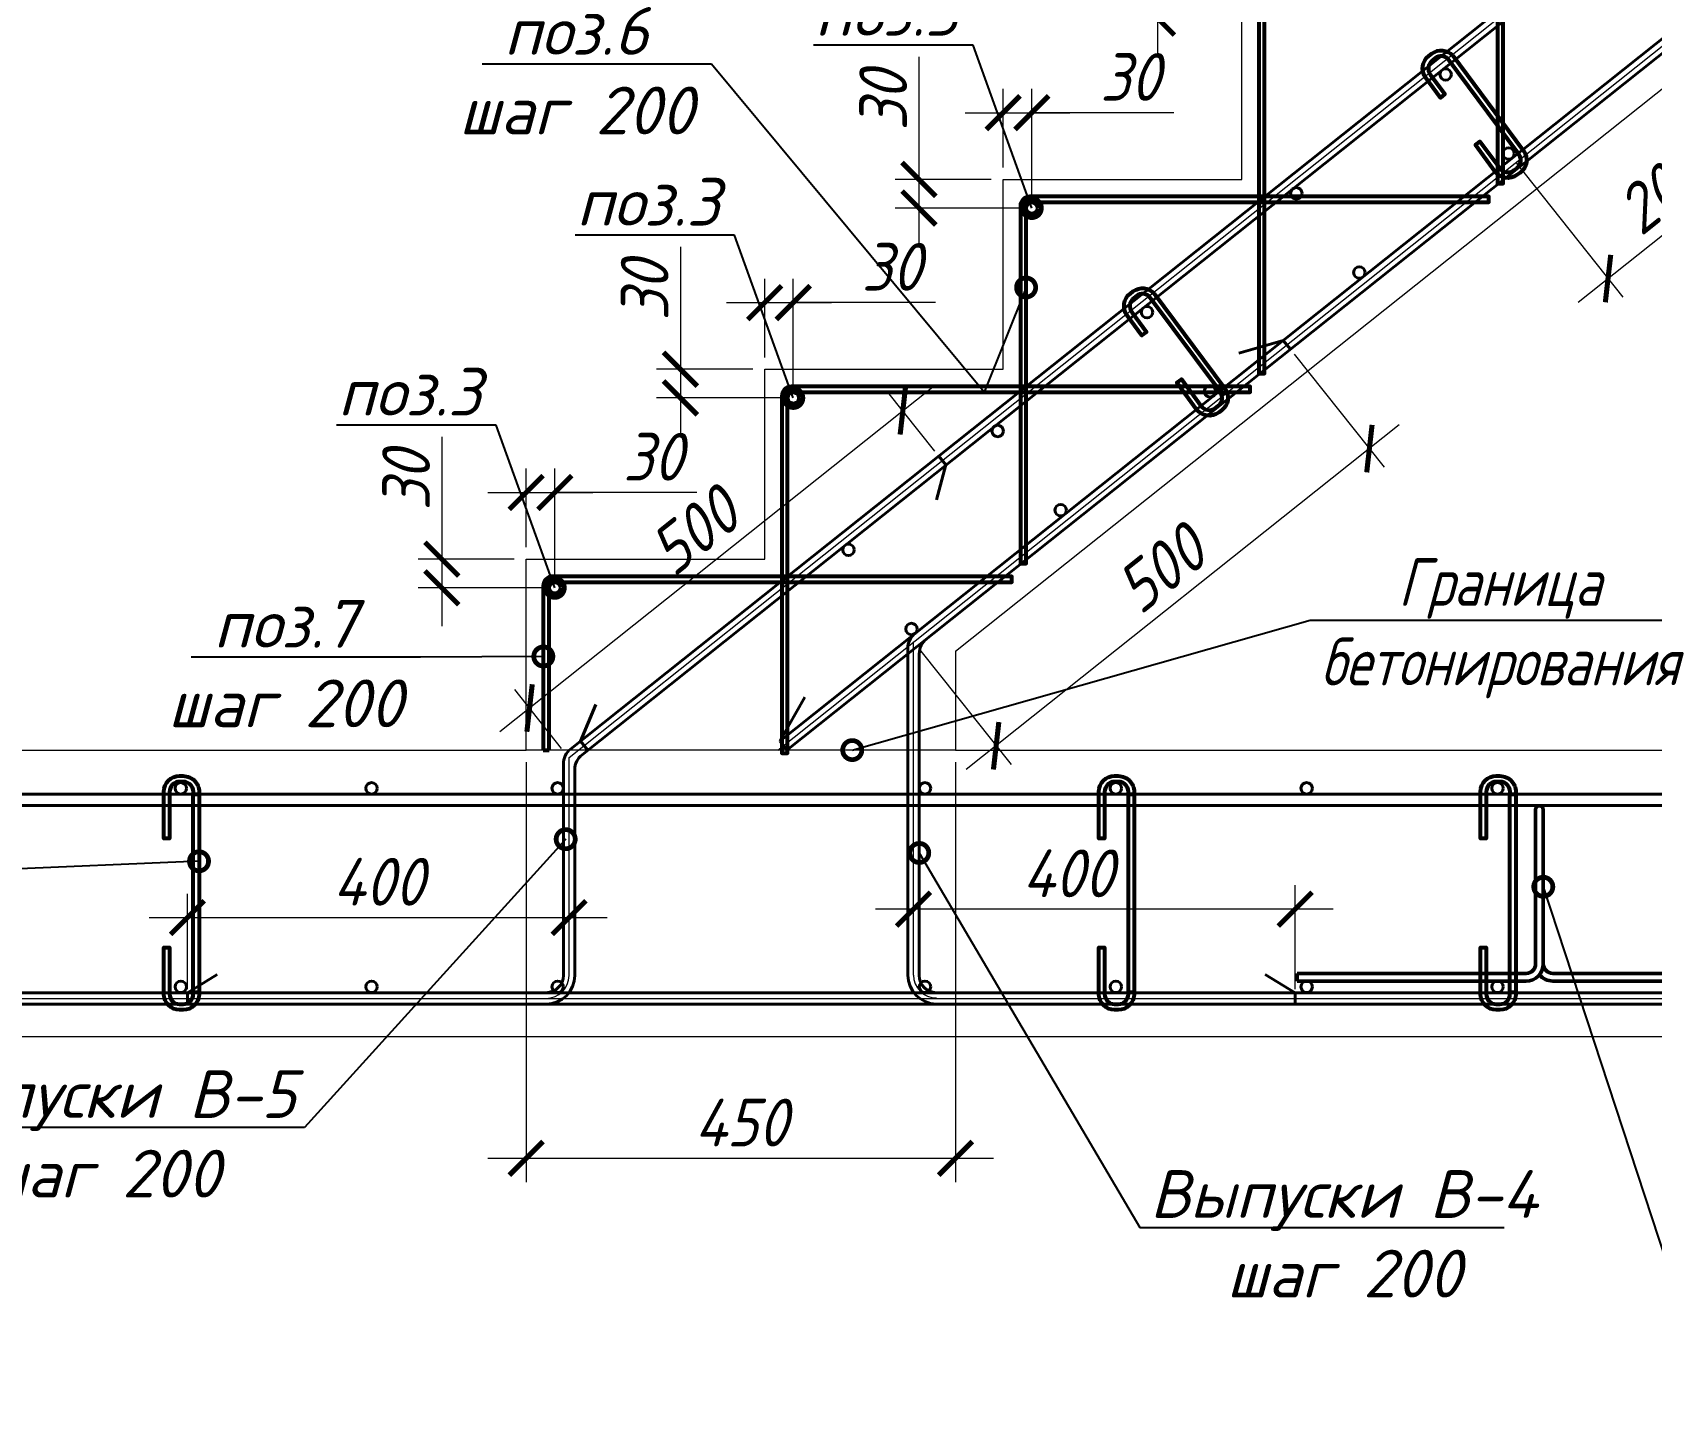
# Model space of a CAD drawing. Header units: millimetres. Extents: x 504091 to 2165846, y 135022 to 442887.
# Drawn here: x 1492135 to 1493832, y 246326 to 247773 of the extents above; entities that cross this region are included whole.
import ezdxf
from ezdxf import colors
from ezdxf.entities.mleader import LeaderData, LeaderLine
from ezdxf.math import Vec2, Vec3

# ---------------------------------------------------------------- set-up
doc = ezdxf.new("R2010")
doc.units = ezdxf.units.MM
doc.layers.get('Defpoints').update_dxf_attribs({"color": 255})
doc.layers.add('!Defpoints', color=255, linetype='Continuous', lineweight=5, plot=False)
for name, color, linetype, lineweight in [('Арматура 12', 26, 'Continuous', 50), ('К_Арматура 8', 134, 'Continuous', 50), ('КР_Арматура 12', 174, 'Continuous', 40), ('Монолит тонкий', 204, 'Continuous', 9), ('Размер', 7, 'Continuous', 13), ('Размеры КР', 164, 'Continuous', 9)]:
    doc.layers.add(name, color=color, linetype=linetype, lineweight=lineweight)
doc.layers.add('Контур', color=7, linetype='Continuous')
doc.styles.add('GOST 2.304_new', font='isocpeur.ttf', dxfattribs={"width": 0.9, "oblique": 15})
doc.linetypes.add('зигзаг', pattern='A,0.00254,-5.08,[131,ltypeshp.shx,S=5.08,R=0,X=-5.08,Y=0],-10.16,[131,ltypeshp.shx,S=5.08,R=180,X=5.08,Y=0],-5.08', length=20.32254)
doc.dimstyles.new('SPDS 1_20', dxfattribs={"dimscale": 20, "dimtxt": 2.5, "dimasz": 1.77, "dimexe": 1.25, "dimexo": 0.625, "dimtad": 1, "dimdec": 0, "dimrnd": 0.001, "dimtxsty": 'GOST 2.304_new', "dimblk": 'ARCHTICK', "dimcen": 2.5, "dimdle": 2, "dimclrt": 256, "dimadec": 0, "dimazin": 2, "dimtfac": 0.75, "dimtdec": 0, "dimtmove": 1, "dimatfit": 3, "dimfxl": 0, "dimtolj": 1, "dimlwd": 9, "dimlwe": 9, "dimarcsym": 0})

# ---------------------------------------------------------------- blocks, each defined once
blk = doc.blocks.new('_DotSmall')
at = {"color": 0, "linetype": 'ByBlock', "lineweight": 35, "const_width": 0.5}
blk.add_lwpolyline([(-0.0625, 0, 1), (0.0625, 0, 1)], format="xyb", close=True, dxfattribs=at)
blk = doc.blocks.new('_ArchTick')
at = {"color": 0, "linetype": 'ByBlock', "const_width": 0.15}
blk.add_lwpolyline([(-0.5, -0.5), (0.5, 0.5)], dxfattribs=at)
blk = doc.blocks.new('*D3708')
at = {"layer": 'Defpoints', "color": 0, "lineweight": 20, "transparency": 16777216}
for p in [(1492652.6, 247020.6), (1493102.6, 247020.6), (1493102.6, 246592.8)]:
    blk.add_point(p, dxfattribs=at)
at = {"layer": 'Размеры КР', "color": 0, "lineweight": 9, "transparency": 16777216}
for p, q in [((1492652.6, 247008.1), (1492652.6, 246567.8)), ((1493102.6, 247008.1), (1493102.6, 246567.8)), ((1492612.6, 246592.8), (1493142.6, 246592.8))]:
    blk.add_line(p, q, dxfattribs=at)
at = {"layer": 'Размеры КР', "color": 0, "lineweight": 9, "transparency": 16777216, "xscale": 35.4, "yscale": 35.4, "zscale": 35.4, "rotation": 180}
blk.add_blockref('_ArchTick', (1492652.6, 246592.8), dxfattribs=at)
at = {"layer": 'Размеры КР', "color": 0, "lineweight": 9, "transparency": 16777216, "xscale": 35.4, "yscale": 35.4, "zscale": 35.4}
blk.add_blockref('_ArchTick', (1493102.6, 246592.8), dxfattribs=at)
at = {"layer": 'Размеры КР', "lineweight": 20, "transparency": 16777216, "insert": (1492877.6, 246630.3), "char_height": 50, "attachment_point": 5, "style": 'GOST 2.304_new'}
blk.add_mtext('\\A1;450', dxfattribs=at)
blk = doc.blocks.new('*D4678')
at = {"layer": 'Defpoints', "color": 0, "lineweight": 20, "transparency": 16777216}
for p in [(1492697.6, 246845.1), (1492697.6, 246803.6), (1492297.6, 246757.4)]:
    blk.add_point(p, dxfattribs=at)
at = {"layer": 'Контур', "color": 0, "lineweight": 9, "transparency": 16777216}
for p, q in [((1492297.6, 246769.9), (1492297.6, 246870.1)), ((1492697.6, 246816.1), (1492697.6, 246870.1)), ((1492257.6, 246845.1), (1492737.6, 246845.1))]:
    blk.add_line(p, q, dxfattribs=at)
at = {"layer": 'Контур', "color": 0, "lineweight": 9, "transparency": 16777216, "xscale": 35.4, "yscale": 35.4, "zscale": 35.4, "rotation": 180}
blk.add_blockref('_ArchTick', (1492297.6, 246845.1), dxfattribs=at)
at = {"layer": 'Контур', "color": 0, "lineweight": 9, "transparency": 16777216, "xscale": 35.4, "yscale": 35.4, "zscale": 35.4}
blk.add_blockref('_ArchTick', (1492697.6, 246845.1), dxfattribs=at)
at = {"layer": 'Контур', "lineweight": 20, "transparency": 16777216, "insert": (1492497.6, 246882.6), "char_height": 50, "attachment_point": 5, "style": 'GOST 2.304_new'}
blk.add_mtext('\\A1;400', dxfattribs=at)
blk = doc.blocks.new('*D4685')
at = {"layer": 'Defpoints', "color": 0, "lineweight": 20, "transparency": 16777216}
for p in [(1493058.6, 246853.9), (1493058.6, 246834.7), (1493458.6, 246757.5)]:
    blk.add_point(p, dxfattribs=at)
at = {"layer": 'Контур', "color": 0, "lineweight": 9, "transparency": 16777216}
for p, q in [((1493058.6, 246847.2), (1493058.6, 246878.9)), ((1493458.6, 246770), (1493458.6, 246878.9)), ((1493498.6, 246853.9), (1493018.6, 246853.9))]:
    blk.add_line(p, q, dxfattribs=at)
at = {"layer": 'Контур', "color": 0, "lineweight": 9, "transparency": 16777216, "xscale": 35.4, "yscale": 35.4, "zscale": 35.4, "rotation": 180}
blk.add_blockref('_ArchTick', (1493058.6, 246853.9), dxfattribs=at)
at = {"layer": 'Контур', "color": 0, "lineweight": 9, "transparency": 16777216, "xscale": 35.4, "yscale": 35.4, "zscale": 35.4}
blk.add_blockref('_ArchTick', (1493458.6, 246853.9), dxfattribs=at)
at = {"layer": 'Контур', "lineweight": 20, "transparency": 16777216, "insert": (1493220.3, 246891.4), "char_height": 50, "attachment_point": 5, "style": 'GOST 2.304_new'}
blk.add_mtext('\\A1;400', dxfattribs=at)
blk = doc.blocks.new('A$C087e266e')
at = {"layer": 'К_Арматура 8', "ltscale": 40}
for p, q in [((-29.1, 68.4), (-29.1, -93.2)), ((-21.1, 68.4), (-21.1, -93.2)), ((-279.1, -103.2), (-39.1, -103.2)), ((-279.1, -103.2), (-279.1, -111.2)), ((-279.1, -111.2), (-39.1, -111.2)), ((228.9, -103.2), (-11.1, -103.2)), ((228.9, -111.2), (-11.1, -111.2)), ((228.9, -103.2), (228.9, -111.2))]:
    blk.add_line(p, q, dxfattribs=at)
for centre, radius, start, end in [((-25.1, 68.4), 4, 0, 180), ((-39.1, -93.2), 10, 270, 0), ((-11.1, -93.2), 18, 180, 270), ((-11.1, -93.2), 10, 180, 270), ((-39.1, -93.2), 18, 270, 321.0576)]:
    blk.add_arc(centre, radius, start, end, dxfattribs=at)
blk = doc.blocks.new('*D4690')
at = {"layer": 'Defpoints', "color": 0, "lineweight": 20, "transparency": 16777216}
for p in [(1492932.6, 247489.5), (1492902.6, 247419.6), (1492932.6, 247389.6)]:
    blk.add_point(p, dxfattribs=at)
at = {"layer": 'Контур', "color": 0, "lineweight": 9, "transparency": 16777216}
for p, q in [((1492902.6, 247432.1), (1492902.6, 247514.5)), ((1492932.6, 247402.1), (1492932.6, 247514.5)), ((1492862.6, 247489.5), (1492972.6, 247489.5)), ((1493081.6, 247489.5), (1492932.6, 247489.5))]:
    blk.add_line(p, q, dxfattribs=at)
at = {"layer": 'Контур', "color": 0, "lineweight": 9, "transparency": 16777216, "xscale": 35.4, "yscale": 35.4, "zscale": 35.4, "rotation": 180}
blk.add_blockref('_ArchTick', (1492902.6, 247489.5), dxfattribs=at)
at = {"layer": 'Контур', "color": 0, "lineweight": 9, "transparency": 16777216, "xscale": 35.4, "yscale": 35.4, "zscale": 35.4}
blk.add_blockref('_ArchTick', (1492932.6, 247489.5), dxfattribs=at)
at = {"layer": 'Контур', "lineweight": 20, "transparency": 16777216, "insert": (1493035.4, 247527), "char_height": 50, "attachment_point": 5, "style": 'GOST 2.304_new'}
blk.add_mtext('\\A1;30', dxfattribs=at)
blk = doc.blocks.new('*D4691')
at = {"layer": 'Defpoints', "color": 0, "lineweight": 20, "transparency": 16777216}
for p in [(1492902.6, 247419.6), (1492814.3, 247389.6), (1492932.6, 247389.6)]:
    blk.add_point(p, dxfattribs=at)
at = {"layer": 'Контур', "color": 0, "lineweight": 9, "transparency": 16777216}
for p, q in [((1492814.3, 247548), (1492814.3, 247419.6)), ((1492814.3, 247459.6), (1492814.3, 247349.6)), ((1492890.1, 247419.6), (1492789.3, 247419.6)), ((1492920.1, 247389.6), (1492789.3, 247389.6))]:
    blk.add_line(p, q, dxfattribs=at)
at = {"layer": 'Контур', "color": 0, "lineweight": 9, "transparency": 16777216, "xscale": 35.4, "yscale": 35.4, "zscale": 35.4}
for p, rotation in [((1492814.3, 247419.6), 90), ((1492814.3, 247389.6), 270)]:
    blk.add_blockref('_ArchTick', p, dxfattribs=dict(at, rotation=rotation))
at = {"layer": 'Контур', "lineweight": 20, "transparency": 16777216, "insert": (1492776.8, 247501.8), "char_height": 50, "attachment_point": 5, "rotation": 90, "style": 'GOST 2.304_new'}
blk.add_mtext('\\A1;30', dxfattribs=at)
blk = doc.blocks.new('*D4692')
at = {"layer": 'Defpoints', "color": 0, "lineweight": 20, "transparency": 16777216}
for p in [(1493182.6, 247688.5), (1493152.6, 247618.6), (1493182.6, 247588.6)]:
    blk.add_point(p, dxfattribs=at)
at = {"layer": 'Контур', "color": 0, "lineweight": 9, "transparency": 16777216}
for p, q in [((1493152.6, 247631.1), (1493152.6, 247713.5)), ((1493182.6, 247601.1), (1493182.6, 247713.5)), ((1493112.6, 247688.5), (1493222.6, 247688.5)), ((1493331.6, 247688.5), (1493182.6, 247688.5))]:
    blk.add_line(p, q, dxfattribs=at)
at = {"layer": 'Контур', "color": 0, "lineweight": 9, "transparency": 16777216, "xscale": 35.4, "yscale": 35.4, "zscale": 35.4, "rotation": 180}
blk.add_blockref('_ArchTick', (1493152.6, 247688.5), dxfattribs=at)
at = {"layer": 'Контур', "color": 0, "lineweight": 9, "transparency": 16777216, "xscale": 35.4, "yscale": 35.4, "zscale": 35.4}
blk.add_blockref('_ArchTick', (1493182.6, 247688.5), dxfattribs=at)
at = {"layer": 'Контур', "lineweight": 20, "transparency": 16777216, "insert": (1493285.4, 247726), "char_height": 50, "attachment_point": 5, "style": 'GOST 2.304_new'}
blk.add_mtext('\\A1;30', dxfattribs=at)
blk = doc.blocks.new('*D4693')
at = {"layer": 'Defpoints', "color": 0, "lineweight": 20, "transparency": 16777216}
for p in [(1493152.6, 247618.6), (1493064.3, 247588.6), (1493182.6, 247588.6)]:
    blk.add_point(p, dxfattribs=at)
at = {"layer": 'Контур', "color": 0, "lineweight": 9, "transparency": 16777216}
for p, q in [((1493064.3, 247747), (1493064.3, 247618.6)), ((1493064.3, 247658.6), (1493064.3, 247548.6)), ((1493140.1, 247618.6), (1493039.3, 247618.6)), ((1493170.1, 247588.6), (1493039.3, 247588.6))]:
    blk.add_line(p, q, dxfattribs=at)
at = {"layer": 'Контур', "color": 0, "lineweight": 9, "transparency": 16777216, "xscale": 35.4, "yscale": 35.4, "zscale": 35.4}
for p, rotation in [((1493064.3, 247618.6), 90), ((1493064.3, 247588.6), 270)]:
    blk.add_blockref('_ArchTick', p, dxfattribs=dict(at, rotation=rotation))
at = {"layer": 'Контур', "lineweight": 20, "transparency": 16777216, "insert": (1493026.8, 247700.8), "char_height": 50, "attachment_point": 5, "rotation": 90, "style": 'GOST 2.304_new'}
blk.add_mtext('\\A1;30', dxfattribs=at)
blk = doc.blocks.new('*D4695')
at = {"layer": 'Defpoints', "color": 0, "lineweight": 20, "transparency": 16777216}
for p in [(1493402.6, 247817.6), (1493314.3, 247787.6), (1493432.6, 247787.6)]:
    blk.add_point(p, dxfattribs=at)
at = {"layer": 'Контур', "color": 0, "lineweight": 9, "transparency": 16777216}
for p, q in [((1493314.3, 247946), (1493314.3, 247817.6)), ((1493314.3, 247857.6), (1493314.3, 247747.6)), ((1493390.1, 247817.6), (1493289.3, 247817.6)), ((1493420.1, 247787.6), (1493289.3, 247787.6))]:
    blk.add_line(p, q, dxfattribs=at)
at = {"layer": 'Контур', "color": 0, "lineweight": 9, "transparency": 16777216, "xscale": 35.4, "yscale": 35.4, "zscale": 35.4}
for p, rotation in [((1493314.3, 247817.6), 90), ((1493314.3, 247787.6), 270)]:
    blk.add_blockref('_ArchTick', p, dxfattribs=dict(at, rotation=rotation))
at = {"layer": 'Контур', "lineweight": 20, "transparency": 16777216, "insert": (1493276.8, 247899.8), "char_height": 50, "attachment_point": 5, "rotation": 90, "style": 'GOST 2.304_new'}
blk.add_mtext('\\A1;30', dxfattribs=at)
blk = doc.blocks.new('*D4710')
at = {"layer": 'Defpoints', "color": 0, "lineweight": 20, "transparency": 16777216}
for p in [(1492682.6, 247290.5), (1492652.6, 247220.6), (1492682.6, 247190.6)]:
    blk.add_point(p, dxfattribs=at)
at = {"layer": 'Контур', "color": 0, "lineweight": 9, "transparency": 16777216}
for p, q in [((1492652.6, 247233.1), (1492652.6, 247315.5)), ((1492682.6, 247203.1), (1492682.6, 247315.5)), ((1492612.6, 247290.5), (1492722.6, 247290.5)), ((1492831.6, 247290.5), (1492682.6, 247290.5))]:
    blk.add_line(p, q, dxfattribs=at)
at = {"layer": 'Контур', "color": 0, "lineweight": 9, "transparency": 16777216, "xscale": 35.4, "yscale": 35.4, "zscale": 35.4, "rotation": 180}
blk.add_blockref('_ArchTick', (1492652.6, 247290.5), dxfattribs=at)
at = {"layer": 'Контур', "color": 0, "lineweight": 9, "transparency": 16777216, "xscale": 35.4, "yscale": 35.4, "zscale": 35.4}
blk.add_blockref('_ArchTick', (1492682.6, 247290.5), dxfattribs=at)
at = {"layer": 'Контур', "lineweight": 20, "transparency": 16777216, "insert": (1492785.4, 247328), "char_height": 50, "attachment_point": 5, "style": 'GOST 2.304_new'}
blk.add_mtext('\\A1;30', dxfattribs=at)
blk = doc.blocks.new('*D4711')
at = {"layer": 'Defpoints', "color": 0, "lineweight": 20, "transparency": 16777216}
for p in [(1492652.6, 247220.6), (1492564.3, 247190.6), (1492682.6, 247190.6)]:
    blk.add_point(p, dxfattribs=at)
at = {"layer": 'Контур', "color": 0, "lineweight": 9, "transparency": 16777216}
for p, q in [((1492564.3, 247349), (1492564.3, 247220.6)), ((1492564.3, 247260.6), (1492564.3, 247150.6)), ((1492640.1, 247220.6), (1492539.3, 247220.6)), ((1492670.1, 247190.6), (1492539.3, 247190.6))]:
    blk.add_line(p, q, dxfattribs=at)
at = {"layer": 'Контур', "color": 0, "lineweight": 9, "transparency": 16777216, "xscale": 35.4, "yscale": 35.4, "zscale": 35.4}
for p, rotation in [((1492564.3, 247220.6), 90), ((1492564.3, 247190.6), 270)]:
    blk.add_blockref('_ArchTick', p, dxfattribs=dict(at, rotation=rotation))
at = {"layer": 'Контур', "lineweight": 20, "transparency": 16777216, "insert": (1492526.8, 247302.8), "char_height": 50, "attachment_point": 5, "rotation": 90, "style": 'GOST 2.304_new'}
blk.add_mtext('\\A1;30', dxfattribs=at)
blk = doc.blocks.new('*D4712')
at = {"layer": 'Defpoints', "color": 0, "lineweight": 20, "transparency": 16777216}
for p in [(1493088.8, 247324.1), (1492656.2, 247064.7), (1492697.6, 247012.7)]:
    blk.add_point(p, dxfattribs=at)
at = {"layer": 'Размеры КР', "color": 0, "lineweight": 9, "transparency": 16777216}
for p, q in [((1493078.7, 247401), (1492624.9, 247039.8)), ((1493081, 247333.8), (1493031.8, 247395.6)), ((1492689.8, 247022.4), (1492640.6, 247084.2))]:
    blk.add_line(p, q, dxfattribs=at)
at = {"layer": 'Размеры КР', "color": 0, "lineweight": 9, "transparency": 16777216, "xscale": 35.4, "yscale": 35.4, "zscale": 35.4}
for p, rotation in [((1493047.4, 247376.1), 38.51978952131775), ((1492656.2, 247064.7), 218.5197895213178)]:
    blk.add_blockref('_ArchTick', p, dxfattribs=dict(at, rotation=rotation))
at = {"layer": 'Размеры КР', "lineweight": 20, "transparency": 16777216, "insert": (1492828.4, 247249.7), "char_height": 50, "attachment_point": 5, "rotation": 38.5198, "style": 'GOST 2.304_new'}
blk.add_mtext('\\A1;500', dxfattribs=at)
blk = doc.blocks.new('*D4713')
at = {"layer": 'Defpoints', "color": 0, "lineweight": 20, "transparency": 16777216}
for p in [(1493449.8, 247445.3), (1493058.6, 247133.9), (1493145.2, 247025.1)]:
    blk.add_point(p, dxfattribs=at)
at = {"layer": 'Размеры КР', "color": 0, "lineweight": 9, "transparency": 16777216}
for p, q in [((1493457.6, 247435.5), (1493552, 247316.9)), ((1493567.7, 247361.4), (1493113.9, 247000.2)), ((1493066.4, 247124.1), (1493160.8, 247005.5))]:
    blk.add_line(p, q, dxfattribs=at)
at = {"layer": 'Размеры КР', "color": 0, "lineweight": 9, "transparency": 16777216, "xscale": 35.4, "yscale": 35.4, "zscale": 35.4}
for p, rotation in [((1493536.4, 247336.5), 38.5197895212558), ((1493145.2, 247025.1), 218.5197895212558)]:
    blk.add_blockref('_ArchTick', p, dxfattribs=dict(at, rotation=rotation))
at = {"layer": 'Размеры КР', "lineweight": 20, "transparency": 16777216, "insert": (1493317.5, 247210.1), "char_height": 50, "attachment_point": 5, "rotation": 38.5198, "style": 'GOST 2.304_new'}
blk.add_mtext('\\A1;500', dxfattribs=at)
blk = doc.blocks.new('*D4753')
at = {"layer": 'Defpoints', "color": 0, "lineweight": 20, "transparency": 16777216}
for p in [(1493838.8, 247770.2), (1493682.3, 247645.7), (1493943, 247639.3)]:
    blk.add_point(p, dxfattribs=at)
at = {"layer": 'Размеры КР', "color": 0, "lineweight": 9, "transparency": 16777216}
for p, q in [((1493846.6, 247760.4), (1493958.6, 247619.7)), ((1493755.2, 247489.8), (1493974.3, 247664.2)), ((1493690.1, 247635.9), (1493802.1, 247495.2))]:
    blk.add_line(p, q, dxfattribs=at)
at = {"layer": 'Размеры КР', "color": 0, "lineweight": 9, "transparency": 16777216, "xscale": 35.4, "yscale": 35.4, "zscale": 35.4}
for p, rotation in [((1493943, 247639.3), 38.5197895220273), ((1493786.5, 247514.7), 218.5197895220273)]:
    blk.add_blockref('_ArchTick', p, dxfattribs=dict(at, rotation=rotation))
at = {"layer": 'Размеры КР', "lineweight": 20, "transparency": 16777216, "insert": (1493841.4, 247606.3), "char_height": 50, "attachment_point": 5, "rotation": 38.5198, "style": 'GOST 2.304_new'}
blk.add_mtext('\\A1;200', dxfattribs=at)

msp = doc.modelspace()

# ---------------------------------------------------------------- linework, layer by layer
at = {"layer": '!Defpoints', "lineweight": 15, "ltscale": 100}
for p, q in [((1492697.602, 247012.6691), (1495458.8012, 249210.5837)), ((1492916.2847, 247020.5837), (1495667.541, 249210.5837)), ((1493058.611, 246784.8656), (1493058.611, 247133.8754)), ((1492697.602, 246784.3805), (1492697.602, 247012.6691)), ((1490170.194, 246760.3805), (1496212.602, 246760.3805))]:
    msp.add_line(p, q, dxfattribs=at)
for centre, start, end in [((1492673.602, 246784.3805), 270, 0), ((1493082.611, 246784.8656), 180, 270)]:
    msp.add_arc(centre, 24, start, end, dxfattribs=at)
at = {"layer": 'Арматура 12', "lineweight": 53, "ltscale": 20}
msp.add_line((1492670.602, 247020.5837), (1492676.602, 247020.5837), dxfattribs=at)
for points in [[(1493682.602, 247992.5837), (1494161.4756, 247992.5837), (1494161.4756, 247998.5837), (1493680.602, 247998.5837, 0.414213562), (1493670.602, 247988.5837), (1493670.602, 247614.2607), (1493676.602, 247614.2607), (1493676.602, 247986.5837)], [(1493432.602, 247793.5837), (1493911.4756, 247793.5837), (1493911.4756, 247799.5837), (1493430.602, 247799.5837, 0.414213562), (1493420.602, 247789.5837), (1493420.602, 247415.2607), (1493426.602, 247415.2607), (1493426.602, 247787.5837)], [(1493618.886, 247744.7163, 0.385584486), (1493605.487, 247745.6315), (1493602.4026, 247743.3353, 0.414213562), (1493600.2505, 247728.6429), (1493615.5864, 247707.7955), (1493610.7737, 247704.2125), (1493595.4378, 247725.0599, -0.414213562), (1493598.8197, 247748.148), (1493601.9041, 247750.4443, -0.394921318), (1493623.6957, 247748.3032, -0.242110317)], [(1493696.8135, 247650.0959), (1493697.8622, 247648.6873, -0.414213562), (1493694.4803, 247625.5991), (1493691.3959, 247623.3029, -0.414213562), (1493668.3078, 247626.6848), (1493647.4945, 247654.8023), (1493652.3073, 247658.3853), (1493673.1205, 247630.2678, 0.414213562), (1493687.813, 247628.1156), (1493690.8974, 247630.4119, 0.414213562), (1493693.0495, 247645.1043), (1493692.0008, 247646.513)], [(1493182.602, 247594.5837), (1493661.4756, 247594.5837), (1493661.4756, 247600.5837), (1493180.602, 247600.5837, 0.414213562), (1493170.602, 247590.5837), (1493170.602, 247216.2607), (1493176.602, 247216.2607), (1493176.602, 247588.5837)], [(1493305.9288, 247495.6023, 0.385584486), (1493292.5298, 247496.5176), (1493289.4454, 247494.2213, 0.414213562), (1493287.2933, 247479.5289), (1493302.6292, 247458.6815), (1493297.8164, 247455.0986), (1493282.4805, 247475.9459, -0.414213562), (1493285.8624, 247499.0341), (1493288.9468, 247501.3303, -0.394921318), (1493310.7385, 247499.1893, -0.242110317)], [(1492932.602, 247395.5837), (1493411.4756, 247395.5837), (1493411.4756, 247401.5837), (1492930.602, 247401.5837, 0.414213562), (1492920.602, 247391.5837), (1492920.602, 247017.2607), (1492926.602, 247017.2607), (1492926.602, 247389.5837)], [(1493383.8563, 247400.982), (1493384.905, 247399.5733, -0.414213562), (1493381.5231, 247376.4852), (1493378.4387, 247374.1889, -0.414213562), (1493355.3505, 247377.5709), (1493334.5373, 247405.6884), (1493339.35, 247409.2713), (1493360.1633, 247381.1538, 0.414213562), (1493374.8557, 247379.0017), (1493377.9401, 247381.2979, 0.414213562), (1493380.0923, 247395.9904), (1493379.0436, 247397.399)], [(1492682.602, 247196.5837), (1493161.4756, 247196.5837), (1493161.4756, 247202.5837), (1492680.602, 247202.5837, 0.414213562), (1492670.602, 247192.5837), (1492670.602, 247020.5837)], [(1492303.743, 246974.5734, 0.468919726), (1492293.243, 246987.4773), (1492289.3977, 246987.4773, 0.414213562), (1492278.8977, 246976.9773), (1492278.8977, 246928.0617), (1492272.8977, 246928.0617), (1492272.8977, 246976.9773, -0.414213562), (1492289.3977, 246993.4773), (1492293.243, 246993.4773, -0.450955437), (1492309.743, 246974.5734, -0.242110317)], [(1493283.752, 246974.5734, 0.468919726), (1493273.252, 246987.4773), (1493269.4067, 246987.4773, 0.414213562), (1493258.9067, 246976.9773), (1493258.9067, 246928.0617), (1493252.9067, 246928.0617), (1493252.9067, 246976.9773, -0.414213562), (1493269.4067, 246993.4773), (1493273.252, 246993.4773, -0.450955437), (1493289.752, 246974.5734, -0.242110317)], [(1493683.752, 246974.5734, 0.468919726), (1493673.252, 246987.4773), (1493669.4067, 246987.4773, 0.414213562), (1493658.9067, 246976.9773), (1493658.9067, 246928.0617), (1493652.9067, 246928.0617), (1493652.9067, 246976.9773, -0.414213562), (1493669.4067, 246993.4773), (1493673.252, 246993.4773, -0.450955437), (1493689.752, 246974.5734, -0.242110317)], [(1492309.743, 246766.5734), (1492309.743, 246764.8173, -0.414213562), (1492293.243, 246748.3173), (1492289.3977, 246748.3173, -0.414213562), (1492272.8977, 246764.8173), (1492272.8977, 246813.7472), (1492278.8977, 246813.7472), (1492278.8977, 246764.8173, 0.414213562), (1492289.3977, 246754.3173), (1492293.243, 246754.3173, 0.414213562), (1492303.743, 246764.8173), (1492303.743, 246766.5734)], [(1493289.752, 246766.5734), (1493289.752, 246764.8173, -0.414213562), (1493273.252, 246748.3173), (1493269.4067, 246748.3173, -0.414213562), (1493252.9067, 246764.8173), (1493252.9067, 246813.7472), (1493258.9067, 246813.7472), (1493258.9067, 246764.8173, 0.414213562), (1493269.4067, 246754.3173), (1493273.252, 246754.3173, 0.414213562), (1493283.752, 246764.8173), (1493283.752, 246766.5734)], [(1493689.752, 246766.5734), (1493689.752, 246764.8173, -0.414213562), (1493673.252, 246748.3173), (1493669.4067, 246748.3173, -0.414213562), (1493652.9067, 246764.8173), (1493652.9067, 246813.7472), (1493658.9067, 246813.7472), (1493658.9067, 246764.8173, 0.414213562), (1493669.4067, 246754.3173), (1493673.252, 246754.3173, 0.414213562), (1493683.752, 246764.8173), (1493683.752, 246766.5734)]]:
    msp.add_lwpolyline(points, format="xyb", dxfattribs=at)
for points in [[(1493692.1042, 247646.367), (1493618.886, 247744.7163)], [(1493623.6957, 247748.3032), (1493696.9157, 247649.9517)], [(1493379.147, 247397.2531), (1493305.9288, 247495.6023)], [(1493310.7385, 247499.1893), (1493383.9585, 247400.8377)], [(1492676.602, 247020.5837), (1492676.602, 247190.5837)]]:
    msp.add_lwpolyline(points, dxfattribs=at)
for points in [[(1492303.743, 246766.5734), (1492303.743, 246974.5734), (1492309.743, 246974.5734), (1492309.743, 246766.5734)], [(1493283.752, 246766.5734), (1493283.752, 246974.5734), (1493289.752, 246974.5734), (1493289.752, 246766.5734)], [(1493683.752, 246766.5734), (1493683.752, 246974.5734), (1493689.752, 246974.5734), (1493689.752, 246766.5734)]]:
    msp.add_lwpolyline(points, close=True, dxfattribs=at)
for centre in [(1493182.602, 247588.5837), (1492932.602, 247389.5837), (1492682.602, 247190.5837)]:
    msp.add_circle(centre, 6, dxfattribs=at)
at = {"layer": 'КР_Арматура 12', "ltscale": 12}
for p, q in [((1492699.1463, 247021.5671), (1495385.6054, 249159.9885)), ((1492918.4455, 247029.9724), (1495594.0782, 249159.776)), ((1492711.1463, 247015.7816), (1495389.874, 249148.0489)), ((1492925.9189, 247020.5837), (1495598.3872, 249147.8685)), ((1493446.0709, 247449.9622), (1493399.5717, 247436.6305)), ((1493446.0709, 247449.9622), (1493453.5443, 247440.5735)), ((1493092.5353, 247319.3672), (1493082.6395, 247282.7918)), ((1493085.0619, 247328.7559), (1493092.5353, 247319.3672)), ((1493052.611, 246784.8656), (1493052.611, 247127.1256)), ((1493064.611, 246784.3805), (1493064.611, 247121.34)), ((1492709.7056, 247029.9724), (1492725.6367, 247068.3661)), ((1492918.4455, 247029.9724), (1492944.8141, 247075.8988)), ((1492717.1791, 247020.5837), (1492709.7056, 247029.9724)), ((1492925.9189, 247020.5837), (1492918.4455, 247029.9724)), ((1492691.602, 246784.3805), (1492691.602, 247005.9193)), ((1492703.602, 246784.3805), (1492703.602, 247000.1337)), ((1490577.602, 246974.5734), (1496212.602, 246974.5734)), ((1496212.602, 246974.5734), (1490577.602, 246974.5734)), ((1490577.602, 246962.5734), (1496212.602, 246962.5734)), ((1496212.602, 246962.5734), (1490577.602, 246962.5734)), ((1492297.602, 246766.3805), (1492328.8833, 246785.5132)), ((1493458.611, 246766.3805), (1493427.3298, 246785.5132)), ((1490577.602, 246766.3805), (1496212.602, 246766.3805)), ((1492297.602, 246766.3805), (1492297.602, 246754.3805)), ((1493458.611, 246766.3805), (1493458.611, 246754.3805)), ((1496212.602, 246754.3805), (1490577.602, 246754.3805))]:
    msp.add_line(p, q, dxfattribs=at)
for centre in [(1493616.2812, 247728.6002), (1493682.2964, 247645.6665), (1493459.8026, 247604.0432), (1493525.8178, 247521.1095), (1493303.324, 247479.4862), (1493369.3392, 247396.5525), (1493146.8453, 247354.9292), (1493212.8605, 247271.9956), (1492990.3667, 247230.3722), (1493056.3819, 247147.4386), (1492290.602, 246980.5734), (1492490.602, 246980.5734), (1492685.602, 246980.5734), (1493070.611, 246980.5734), (1493270.611, 246980.5734), (1493470.611, 246980.5734), (1493670.611, 246980.5734), (1492290.602, 246772.5734), (1492490.602, 246772.5734), (1492685.602, 246772.5734), (1493070.611, 246772.5734), (1493270.611, 246772.5734), (1493470.611, 246772.5734), (1493670.611, 246772.5734)]:
    msp.add_circle(centre, 6, dxfattribs=at)
for centre, radius, start, end in [((1493072.611, 247127.1256), 20, 128.5197895, 180), ((1493084.611, 247121.34), 20, 128.5197895, 180), ((1492711.602, 247005.9193), 20, 128.5197895, 180), ((1492723.602, 247000.1337), 20, 128.5197895, 180), ((1492673.602, 246784.3805), 18, 270, 0), ((1492673.602, 246784.3805), 30, 270, 0), ((1493083.4554, 246785.2153), 30.8463, 180.649628, 268.431497), ((1493082.611, 246784.3805), 18, 180, 270)]:
    msp.add_arc(centre, radius, start, end, dxfattribs=at)
at = {"layer": 'Монолит тонкий', "lineweight": 15, "ltscale": 100}
for p, q in [((1493102.602, 247124.1577), (1495472.4839, 249010.5837)), ((1492652.602, 247020.5837), (1492652.602, 247220.5837)), ((1492652.602, 247220.5837), (1492902.602, 247220.5837)), ((1493102.602, 247124.1577), (1493102.602, 247020.5837)), ((1491057.602, 247020.5837), (1492652.602, 247020.5837)), ((1493102.602, 247020.5837), (1495732.602, 247020.5837)), ((1490557.602, 246720.5837), (1496232.602, 246720.5837))]:
    msp.add_line(p, q, dxfattribs=at)
for points in [[(1493402.602, 247618.5837), (1493402.602, 247817.5837), (1493652.602, 247817.5837)], [(1493152.602, 247419.5837), (1493152.602, 247618.5837), (1493402.602, 247618.5837)], [(1492902.602, 247220.5837), (1492902.602, 247419.5837), (1493152.602, 247419.5837)]]:
    msp.add_lwpolyline(points, dxfattribs=at)
at = {"layer": 'Размеры КР', "linetype": 'зигзаг', "lineweight": 20}
msp.add_line((1493102.602, 247020.5837), (1492652.602, 247020.5837), dxfattribs=at)

# ---------------------------------------------------------------- block references
at = {"layer": 'Размеры КР', "lineweight": 20, "xscale": -1}
msp.add_blockref('A$C087e266e', (1493689.5545, 246889.7836), dxfattribs=at)

# ---------------------------------------------------------------- dimensions: what is measured, and where the dimension line sits
at = {"layer": 'Контур', "lineweight": 20}
for base, p1, p2, picture, middle in [((1493314.3004, 247787.5837), (1493402.602, 247817.5837), (1493432.602, 247787.5837), '*D4695', (1493300.7199, 247899.8295)), ((1493064.3004, 247588.5837), (1493152.602, 247618.5837), (1493182.602, 247588.5837), '*D4693', (1493050.7199, 247700.8295)), ((1492814.3004, 247389.5837), (1492902.602, 247419.5837), (1492932.602, 247389.5837), '*D4691', (1492800.7199, 247501.8295)), ((1492564.3004, 247190.5837), (1492652.602, 247220.5837), (1492682.602, 247190.5837), '*D4711', (1492550.7199, 247302.8295))]:
    dim = msp.add_linear_dim(base=base, p1=p1, p2=p2, angle=90, dimstyle='SPDS 1_20', dxfattribs=at)
    dim.commit()
    dim.dimension.update_dxf_attribs({"geometry": picture, "text_midpoint": middle, "dimtype": 160})
for base, p1, p2, picture, middle in [((1493182.602, 247688.5417), (1493152.602, 247618.5837), (1493182.602, 247588.5837), '*D4692', (1493285.3963, 247702.9885)), ((1492932.602, 247489.5417), (1492902.602, 247419.5837), (1492932.602, 247389.5837), '*D4690', (1493035.3963, 247503.9885)), ((1492682.602, 247290.5417), (1492652.602, 247220.5837), (1492682.602, 247190.5837), '*D4710', (1492785.3963, 247304.9885)), ((1493058.611, 246853.8996), (1493458.611, 246757.5132), (1493058.611, 246834.7405), '*D4685', (1493220.3333, 246853.8996))]:
    dim = msp.add_linear_dim(base=base, p1=p1, p2=p2, dimstyle='SPDS 1_20', dxfattribs=at)
    dim.commit()
    dim.dimension.update_dxf_attribs({"geometry": picture, "text_midpoint": middle, "dimtype": 160})
dim = msp.add_linear_dim(base=(1492697.602, 246845.062), p1=(1492297.602, 246757.3805), p2=(1492697.602, 246803.597), dimstyle='SPDS 1_20', dxfattribs=at)
dim.commit()
dim.dimension.update_dxf_attribs({"geometry": '*D4678', "text_midpoint": (1492497.602, 246882.562)})
at = {"layer": 'Размеры КР', "lineweight": 20}
for p1, p2, distance, picture, middle in [((1493682.2964, 247645.6665), (1493838.775, 247770.2235), -167.3663, '*D4753', (1493841.4145, 247606.3385)), ((1493449.8076, 247445.2678), (1493058.611, 247133.8754), 139.0473, '*D4713', (1493317.4514, 247210.1217)), ((1493088.7986, 247324.0616), (1492697.602, 247012.6691), -66.4781, '*D4712', (1492828.4443, 247249.7171))]:
    dim = msp.add_aligned_dim(p1=p1, p2=p2, distance=distance, dimstyle='SPDS 1_20', dxfattribs=at)
    dim.commit()
    dim.dimension.update_dxf_attribs({"geometry": picture, "text_midpoint": middle})
dim = msp.add_linear_dim(base=(1493102.602, 246592.8106), p1=(1492652.602, 247020.5837), p2=(1493102.602, 247020.5837), dimstyle='SPDS 1_20', dxfattribs=at)
dim.commit()
dim.dimension.update_dxf_attribs({"geometry": '*D3708', "text_midpoint": (1492877.602, 246630.3106)})

# ---------------------------------------------------------------- leaders
at = {"layer": 'Размер', "ltscale": 20}
ml = msp.add_multileader_mtext('Standard', dxfattribs=at)
ml.set_content('\\A1;{\\W1;поз.3}', color=256, style='GOST 2.304_new')
ml.set_leader_properties()
ml.set_arrow_properties(name='DOTSMALL')
ml.build(insert=Vec2(0, 0))
ml.multileader.update_dxf_attribs({"text_left_attachment_type": 6, "text_right_attachment_type": 6, "dogleg_length": 4, "arrow_head_size": 40})
ctx = ml.context
ctx.base_point, ctx.char_height, ctx.arrow_head_size, ctx.landing_gap_size, ctx.plane_origin = Vec3(1492947.821, 247759.0996), 50, 40, 0, Vec3(1447122.7312, 538924.3528)
ctx.left_attachment, ctx.right_attachment, ctx.text_align_type = 6, 6, 1
notes = []
notes.append((ctx, [(0, (1, 1, 0), (1493121.0967, 247759.0996), (-1, 0), 8, [(0, [(1493182.602, 247588.5837)], 0, [])])]))
ctx.mtext.insert, ctx.mtext.rotation, ctx.mtext.width, ctx.mtext.alignment, ctx.mtext.flow_direction = Vec3(1493030.4588, 247819.0996), 6.283185307, 511.854399, 2, 5
ml = msp.add_multileader_mtext('Standard', dxfattribs=at)
ml.set_content('\\A1;{\\W1;поз.6\\Pшаг 200}', color=256, style='GOST 2.304_new')
ml.set_leader_properties()
ml.set_arrow_properties(name='DOTSMALL')
ml.build(insert=Vec2(0, 0))
ml.multileader.update_dxf_attribs({"text_left_attachment_type": 6, "text_right_attachment_type": 6, "dogleg_length": 4, "arrow_head_size": 40})
ctx = ml.context
ctx.base_point, ctx.char_height, ctx.arrow_head_size, ctx.landing_gap_size, ctx.plane_origin = Vec3(1492571.1743, 247739.1987), 50, 40, 0, Vec3(1447136.0176, 538774.896)
ctx.left_attachment, ctx.right_attachment, ctx.text_align_type = 6, 6, 1
notes.append((ctx, [(0, (1, 1, 0), (1492846.95, 247739.1987), (-1, 0), 8, [(1, [(1493176.602, 247505.3433), (1493132.7463, 247395.5837)], 0, [])])]))
ctx.mtext.insert, ctx.mtext.rotation, ctx.mtext.width, ctx.mtext.alignment, ctx.mtext.flow_direction = Vec3(1492705.0622, 247799.1987), 6.283185307, 511.854399, 2, 5
ml = msp.add_multileader_mtext('Standard', dxfattribs=at)
ml.set_content('\\A1;{\\W1;поз.3}', color=256, style='GOST 2.304_new')
ml.set_leader_properties()
ml.set_arrow_properties(name='DOTSMALL')
ml.build(insert=Vec2(0, 0))
ml.multileader.update_dxf_attribs({"text_left_attachment_type": 6, "text_right_attachment_type": 6, "dogleg_length": 4, "arrow_head_size": 40})
ctx = ml.context
ctx.base_point, ctx.char_height, ctx.arrow_head_size, ctx.landing_gap_size, ctx.plane_origin = Vec3(1492697.821, 247560.0996), 50, 40, 0, Vec3(1446872.7312, 538725.3528)
ctx.left_attachment, ctx.right_attachment, ctx.text_align_type = 6, 6, 1
notes.append((ctx, [(0, (1, 1, 0), (1492871.0967, 247560.0996), (-1, 0), 8, [(0, [(1492932.602, 247389.5837)], 0, [])])]))
ctx.mtext.insert, ctx.mtext.rotation, ctx.mtext.width, ctx.mtext.alignment, ctx.mtext.flow_direction = Vec3(1492780.4588, 247620.0996), 6.283185307, 511.854399, 2, 5
ml = msp.add_multileader_mtext('Standard', dxfattribs=at)
ml.set_content('\\A1;{\\W1;поз.3}', color=256, style='GOST 2.304_new')
ml.set_leader_properties()
ml.set_arrow_properties(name='DOTSMALL')
ml.build(insert=Vec2(0, 0))
ml.multileader.update_dxf_attribs({"text_left_attachment_type": 6, "text_right_attachment_type": 6, "dogleg_length": 4, "arrow_head_size": 40})
ctx = ml.context
ctx.base_point, ctx.char_height, ctx.arrow_head_size, ctx.landing_gap_size, ctx.plane_origin = Vec3(1492447.821, 247361.0996), 50, 40, 0, Vec3(1446622.7312, 538526.3528)
ctx.left_attachment, ctx.right_attachment, ctx.text_align_type = 6, 6, 1
notes.append((ctx, [(0, (1, 1, 0), (1492621.0967, 247361.0996), (-1, 0), 8, [(0, [(1492682.602, 247190.5837)], 0, [])])]))
ctx.mtext.insert, ctx.mtext.rotation, ctx.mtext.width, ctx.mtext.alignment, ctx.mtext.flow_direction = Vec3(1492530.4588, 247421.0996), 6.283185307, 511.854399, 2, 5
ml = msp.add_multileader_mtext('Standard', dxfattribs=at)
ml.set_content('\\A1;поз.1\\P %%C12А500С шаг 200\\Pосн. верхн. армир.', color=256, style='GOST 2.304_new')
ml.set_leader_properties()
ml.set_arrow_properties(name='DOTSMALL')
ml.build(insert=Vec2(0, 0))
ml.multileader.update_dxf_attribs({"text_left_attachment_type": 6, "text_right_attachment_type": 6, "arrow_head_size": 40})
ctx = ml.context
ctx.base_point, ctx.char_height, ctx.arrow_head_size, ctx.landing_gap_size, ctx.plane_origin = Vec3(1493805.3318, 247367.5893), 50, 40, 0, Vec3(1497310.2893, 276676.2365)
ctx.left_attachment, ctx.right_attachment, ctx.text_align_type = 6, 6, 1
notes.append((ctx, [(1, (1, 1, 0), (1494420.3191, 247367.5893), (-1, 0), 8, [(1, [(1494388.0318, 246967.5121), (1494270.611, 246980.5734)], 0, [])])]))
ctx.mtext.insert, ctx.mtext.width, ctx.mtext.alignment, ctx.mtext.flow_direction = Vec3(1494108.8255, 247432.5893), 896.133701, 2, 5
ml = msp.add_multileader_mtext('Standard', dxfattribs=at)
ml.set_content('\\A1;С-образные стержни\\P С-1 %%C8А240\\Pшаг 400х400\\Pв шахм. порядке ', color=256, style='GOST 2.304_new')
ml.set_leader_properties()
ml.set_arrow_properties(name='DOTSMALL')
ml.build(insert=Vec2(0, 0))
ml.multileader.update_dxf_attribs({"text_left_attachment_type": 6, "text_right_attachment_type": 6, "arrow_head_size": 40})
ctx = ml.context
ctx.base_point, ctx.char_height, ctx.arrow_head_size, ctx.landing_gap_size, ctx.plane_origin = Vec3(1491243.5257, 247317.4153), 50, 40, 0, Vec3(1494977.8799, 277344.0001)
ctx.left_attachment, ctx.right_attachment, ctx.text_align_type = 6, 6, 1
notes.append((ctx, [(1, (1, 1, 0), (1491853.4104, 247317.4153), (-1, 0), 8, [(0, [(1492309.743, 246904.0557), (1491909.743, 246887.3506)], 0, [])])]))
ctx.mtext.insert, ctx.mtext.width, ctx.mtext.alignment, ctx.mtext.flow_direction = Vec3(1491544.468, 247382.4153), 896.133701, 2, 5
ml = msp.add_multileader_mtext('Standard', dxfattribs=at)
ml.set_content('\\A1;{\\W0.8;Граница бетонирования}', color=256, style='GOST 2.304_new')
ml.set_leader_properties()
ml.set_arrow_properties(name='DOTSMALL')
ml.build(insert=Vec2(0, 0))
ml.multileader.update_dxf_attribs({"text_left_attachment_type": 6, "text_right_attachment_type": 6, "dogleg_length": 1, "arrow_head_size": 40})
ctx = ml.context
ctx.base_point, ctx.char_height, ctx.arrow_head_size, ctx.landing_gap_size, ctx.plane_origin = Vec3(1493482.2609, 247156.785), 50, 40, 0, Vec3(1501393.7461, 305087.0614)
ctx.left_attachment, ctx.right_attachment, ctx.text_align_type = 6, 6, 1
notes.append((ctx, [(0, (1, 1, 0), (1493474.2609, 247156.785), (1, 0), 8, [(1, [(1492994.3834, 247020.5837)], 0, [])])]))
ctx.mtext.insert, ctx.mtext.width, ctx.mtext.alignment, ctx.mtext.flow_direction = Vec3(1493672.9596, 247221.785), 514.669921, 2, 5
ml = msp.add_multileader_mtext('Standard', dxfattribs=at)
ml.set_content('\\A1;{\\W1;поз.7\\Pшаг 200}', color=256, style='GOST 2.304_new')
ml.set_leader_properties()
ml.set_arrow_properties(name='DOTSMALL')
ml.build(insert=Vec2(0, 0))
ml.multileader.update_dxf_attribs({"text_left_attachment_type": 6, "text_right_attachment_type": 6, "dogleg_length": 4, "arrow_head_size": 40})
ctx = ml.context
ctx.base_point, ctx.char_height, ctx.arrow_head_size, ctx.landing_gap_size, ctx.plane_origin = Vec3(1492266.2164, 247117.9358), 50, 40, 0, Vec3(1446554.4594, 538262.1305)
ctx.left_attachment, ctx.right_attachment, ctx.text_align_type = 6, 6, 1
notes.append((ctx, [(0, (1, 1, 0), (1492541.9921, 247117.9358), (-1, 0), 8, [(0, [(1492670.602, 247118.69)], 0, [])])]))
ctx.mtext.insert, ctx.mtext.rotation, ctx.mtext.width, ctx.mtext.alignment, ctx.mtext.flow_direction = Vec3(1492400.1043, 247177.9358), 6.283185307, 511.854399, 2, 5
ml = msp.add_multileader_mtext('Standard', dxfattribs=at)
ml.set_content('\\A1;{\\W1;Выпуски В-5\\Pшаг 200}', color=256, style='GOST 2.304_new')
ml.set_leader_properties()
ml.set_arrow_properties(name='DOTSMALL')
ml.build(insert=Vec2(0, 0))
ml.multileader.update_dxf_attribs({"text_left_attachment_type": 6, "text_right_attachment_type": 6, "dogleg_length": 4, "arrow_head_size": 40})
ctx = ml.context
ctx.base_point, ctx.char_height, ctx.arrow_head_size, ctx.landing_gap_size, ctx.plane_origin = Vec3(1492005.3819, 246625.146), 50, 40, 0, Vec3(1448824.4405, 536870.3788)
ctx.left_attachment, ctx.right_attachment, ctx.text_align_type = 6, 6, 1
notes.append((ctx, [(0, (1, 1, 0), (1492420.1768, 246625.146), (-1, 0), 8, [(1, [(1492694.0536, 246927.2118)], 0, [])])]))
ctx.mtext.insert, ctx.mtext.rotation, ctx.mtext.width, ctx.mtext.alignment, ctx.mtext.flow_direction = Vec3(1492208.7793, 246685.146), 6.283185307, 511.854399, 2, 5
ml = msp.add_multileader_mtext('Standard', dxfattribs=at)
ml.set_content('\\A1;{\\W1;Выпуски В-4\\Pшаг 200}', color=256, style='GOST 2.304_new')
ml.set_leader_properties()
ml.set_arrow_properties(name='DOTSMALL')
ml.build(insert=Vec2(0, 0))
ml.multileader.update_dxf_attribs({"text_left_attachment_type": 6, "text_right_attachment_type": 6, "dogleg_length": 4, "arrow_head_size": 40})
ctx = ml.context
ctx.base_point, ctx.char_height, ctx.arrow_head_size, ctx.landing_gap_size, ctx.plane_origin = Vec3(1493303.6537, 246520.3865), 50, 40, 0, Vec3(1450122.7123, 536765.6193)
ctx.left_attachment, ctx.right_attachment, ctx.text_align_type = 6, 6, 1
notes.append((ctx, [(1, (1, 1, 0), (1493295.6537, 246520.3865), (1, 0), 8, [(1, [(1493064.611, 246912.7858)], 0, [])])]))
ctx.mtext.insert, ctx.mtext.rotation, ctx.mtext.width, ctx.mtext.alignment, ctx.mtext.flow_direction = Vec3(1493509.5512, 246580.3865), 6.283185307, 511.854399, 2, 5
ml = msp.add_multileader_mtext('Standard', dxfattribs=at)
ml.set_content('\\A1;Фиксатор Ф-1 \\P(1,5 шт на 1 м²)', color=256, style='GOST 2.304_new')
ml.set_leader_properties()
ml.set_arrow_properties(name='DOTSMALL')
ml.build(insert=Vec2(0, 0))
ml.multileader.update_dxf_attribs({"text_left_attachment_type": 6, "text_right_attachment_type": 6, "arrow_head_size": 40})
ctx = ml.context
ctx.base_point, ctx.char_height, ctx.arrow_head_size, ctx.landing_gap_size, ctx.plane_origin = Vec3(1493878.1014, 246415.4602), 50, 40, 0, Vec3(1494949.9949, 275615.9047)
ctx.left_attachment, ctx.right_attachment, ctx.text_align_type = 6, 6, 1
notes.append((ctx, [(0, (1, 1, 0), (1493870.1014, 246415.4602), (1, 0), 8, [(1, [(1493718.6511, 246877.3603)], 0, [])])]))
ctx.mtext.insert, ctx.mtext.width, ctx.mtext.alignment, ctx.mtext.flow_direction = Vec3(1494128.9604, 246475.4602), 543.43425, 2, 5
for ctx, leaders in notes:
    for number, flags, end, landing, length, lines in leaders:
        leader = LeaderData()
        leader.index, (leader.has_last_leader_line, leader.has_dogleg_vector, leader.attachment_direction) = number, flags
        leader.last_leader_point, leader.dogleg_vector, leader.dogleg_length = Vec3(end), Vec3(landing), length
        for number, points, colour, breaks in lines:
            line = LeaderLine()
            line.index, line.vertices, line.color, line.breaks = number, Vec3.list(points), colors.encode_raw_color(colour), breaks
            leader.lines.append(line)
        ctx.leaders.append(leader)

doc.saveas('drawing.dxf')
